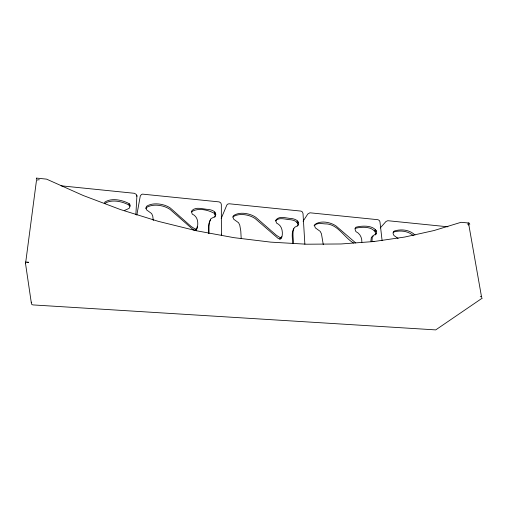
<?xml version="1.0" encoding="UTF-8"?>
<svg xmlns="http://www.w3.org/2000/svg" width="508" height="508" viewBox="0 0 508 508"><rect width="100%" height="100%" fill="white"/><g stroke="black" fill="none" stroke-linecap="round" stroke-linejoin="round"><path stroke-width="0.76" d="M208.934 233.578C209.296 228.638 208.166 222.917 210.991 218.586L215.043 216.599M208.451 233.261C208.75 228.822 207.886 223.698 210.496 219.856M135.877 214.509L136.893 195.967M370.878 241.217L371.272 237.89L371.862 236.893L373.291 236.22M281.413 236.658L281.222 238.169L280.613 238.881L279.718 239.052L278.066 238.341L255.156 218.567C249.39 214.547 238.83 212.655 232.816 216.986M36.265 179.502L36.608 178.105L46.584 179.14L83.16 195.485L120.625 209.62L158.496 221.399L196.386 230.753L233.928 237.661L270.758 242.132L306.559 244.208L341.046 243.973L373.977 241.522L373.647 241.56L404.762 237.033L433.94 230.556L461.042 222.301L468.801 223.012M129.229 203.708L129.915 204.902L129.705 206.254L129.019 205.067L129.229 203.708C122.46 199.993 111.55 197.618 104.819 202.121L104.381 203.549M136.823 215.119L140.291 195.961L141.421 194.507L142.469 194.126L219.24 201.905L220.847 202.99L221.329 204.438L221.405 235.21M197.237 226.473L196.64 229.572L195.942 230.295L194.977 230.473L193.256 229.737L170.015 209.379C163.817 205.099 152.806 203.352 146.24 207.67L145.891 208.737M355.003 228.397C361.105 226.79 372.643 225.971 375.679 233.026L375.209 234.969L376.225 233.82L376.695 231.87C374.04 224.86 361.677 225.635 355.956 227.222L355.251 228.238L355.111 229.565L355.905 231.597C360.064 233.566 362.007 237.655 361.887 242.164M297.517 226.028L297.929 224.707C297.631 221.304 293.738 220.25 290.951 219.754C286.055 219.767 279.171 216.643 275.412 220.929M194.977 230.473L195.421 229.222L197.091 228.321C198.615 223.018 197.936 216.478 192.24 214.109L191.605 211.976L191.935 210.579C196.171 206.216 203.352 209.417 208.655 209.448C211.499 209.963 215.684 210.991 215.824 214.56L214.795 217.195M195.942 230.295L196.393 229.044M215.316 215.843L214.37 213.341L214.871 212.052M215.081 214.497L215.589 213.214M221.19 218.491L226.835 205.041L227.686 204.172L229.013 203.759L300.996 211.099L302.349 211.893L303.016 213.563L304.87 244.278M279.718 239.052L280.448 237.871L281.959 236.988C283.07 231.712 282.073 225.469 276.606 223.139L275.888 221.056L276.117 219.697C279.895 215.398 286.791 218.542 291.706 218.529C294.507 219.024 298.406 220.085 298.704 223.495L298.088 225.482L294.411 227.438C291.821 232.296 293.56 238.309 293.421 243.592M280.613 238.881L281.343 237.7M296.901 222.263L297.675 221.05M297.631 223.393L298.406 222.18M303.092 221.234L307.778 214.033L309.931 212.795L377.984 219.71L379.343 220.485L379.952 221.799L382.086 240.513M293.643 228.644C291.217 233.001 292.652 238.449 292.57 243.237M482.314 298.094L435.731 329.895L33.109 304.927L31.991 304.629L31.439 303.708L25.419 262.827M374.58 230.638L375.59 229.483M191.503 211.887C197.644 207.416 208.07 209.842 214.37 213.341M375.323 231.737L376.339 230.588M380.257 227.965L385.978 221.494L387.788 220.707L447.948 226.803M104.699 203.498C111.398 199.003 122.276 201.365 129.019 205.067M314.071 225.698C317.354 222.047 323.037 224.123 327.247 223.958C338.499 225.336 344.405 237.611 353.549 243.034M376.225 233.82L372.872 235.75L372.281 236.747L371.977 241.668M393.198 232.2C399.733 230.054 408.165 230.791 413.309 235.699M124.67 210.395L129.121 208.369L130.086 206.286L129.915 204.902M25.4 262.052L28.626 262.299A3.232 1.232 6.4 0 0 27.038 262.344M61.074 185.801L134.372 193.294L136.404 194.475L136.931 196.336M195.421 229.222L191.167 226.505L170.371 208.058C164.376 203.797 152.883 202.019 146.514 206.337L145.98 207.931L146.647 209.931L151.644 213.57L152.749 216.116L153.283 220.567M280.448 237.871L276.308 235.236L255.797 217.316C250.006 213.284 239.42 211.385 233.382 215.722L232.981 217.278L233.718 219.227L238.601 222.758L239.782 225.241L240.792 231.026L241.198 238.671M398.088 238.455L393.96 235.515L393.097 233.655L393.287 232.162L394.265 231.057C401.072 228.816 409.785 229.749 414.992 235.045M355.702 242.926L336.029 225.977C330.397 222.11 320.681 220.167 314.897 224.498L314.611 226.028L315.411 227.927L320.192 231.362L321.443 233.788L323.285 244.672M36.608 178.105L36.722 178.524M221.259 234.156L221.539 235.426M468.84 224.885L481.59 297.224M136.836 195.351L136.868 195.707M467.55 224.111A2.597 1.086 -9.9 0 1 468.751 225.184M480.27 296.596A2.73 0.902 -7.9 0 1 481.508 297.002M31.737 302.635A2.819 0.946 5.1 0 1 31.293 302.133M25.648 262.992A3.232 1.232 6.4 0 0 25.584 263.309L36.398 181A3.048 1.46 9.1 0 1 39.294 179.813M468.109 223.291A2.489 1.308 -82.1 0 1 469.779 224.346"/></g></svg>
